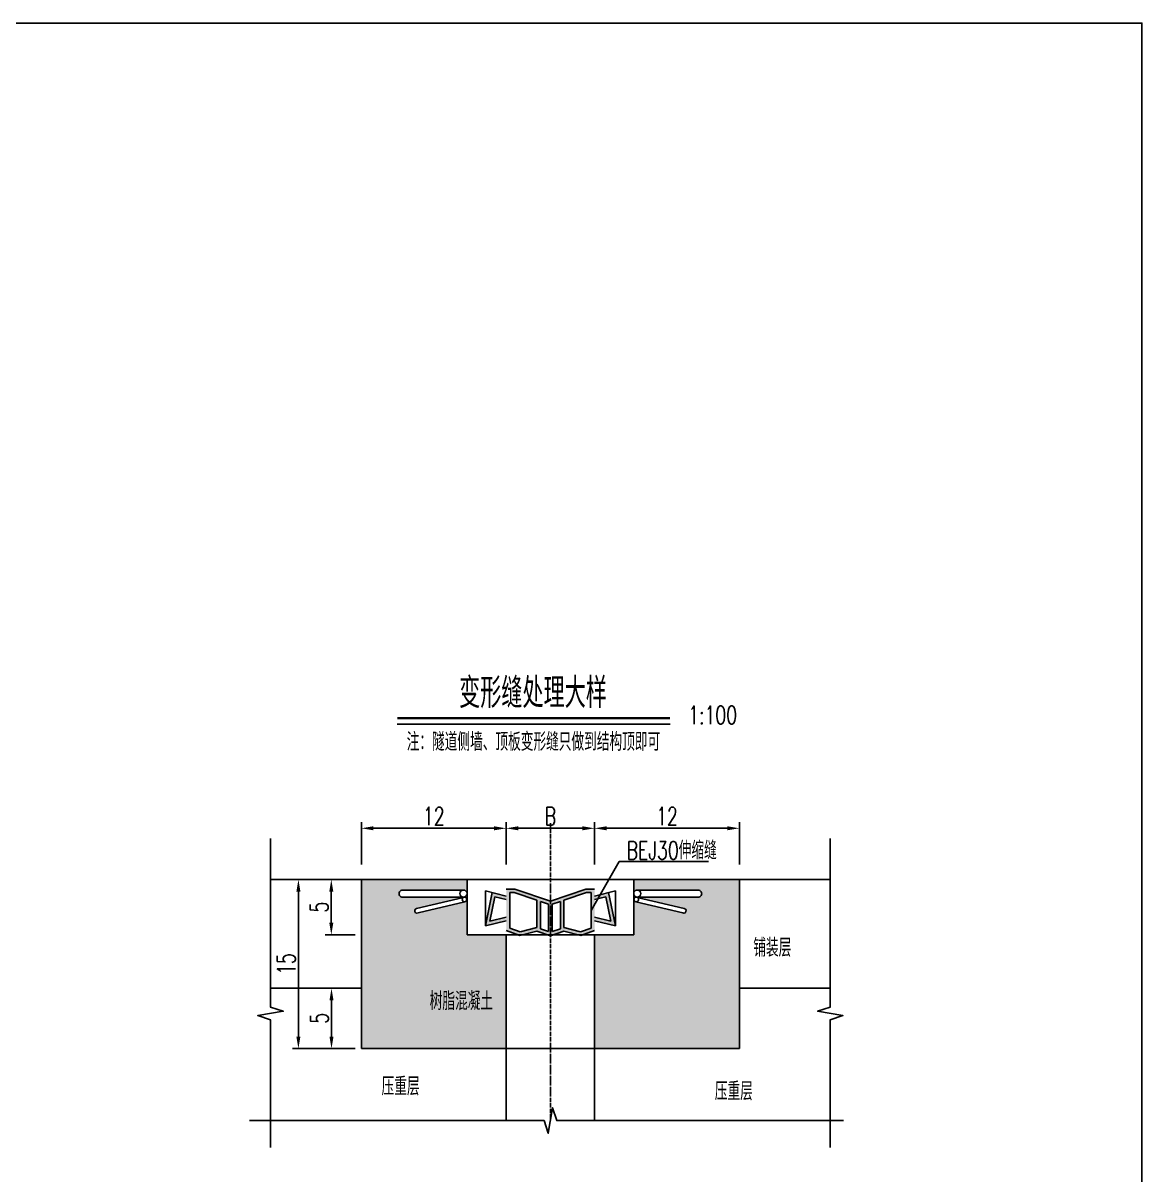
# Model space of a CAD drawing. Header units: millimetres. Extents: x 7719 to 273165, y -3008 to 2785.
# Drawn here: x 15067 to 16921, y -1101 to 807 of the extents above; entities that cross this region are included whole.
import ezdxf
from ezdxf.enums import TextEntityAlignment as Align

# ---------------------------------------------------------------- set-up
doc = ezdxf.new("R2010")
doc.units = ezdxf.units.MM
doc.header["$LTSCALE"] = 0.3
doc.header["$MEASUREMENT"] = 0
doc.linetypes.add('ACAD_ISO04W100', pattern=[30, 24, -3, 0, -3])
for name, color, linetype in [('中心线', 5, 'ACAD_ISO04W100'), ('填充', 8, 'Continuous'), ('文字', 7, 'Continuous'), ('次轮廓线', 7, 'Continuous'), ('轮廓线', 1, 'Continuous')]:
    doc.layers.add(name, color=color, linetype=linetype)
doc.styles.get("Standard").update_dxf_attribs({"font": 'simplex1.shx', "width": 0.7, "bigfont": 'hztxt.shx'})
doc.dimstyles.new('100', dxfattribs={"dimscale": 10, "dimtxt": 3, "dimasz": 2, "dimexe": 1, "dimexo": 1, "dimgap": 0.5, "dimtad": 1, "dimdec": 1, "dimdsep": 46, "dimtxsty": 'Standard', "dimcen": 0.5, "dimadec": 0, "dimazin": 0, "dimtfac": 1, "dimtdec": 1, "dimtofl": 0, "dimtmove": 2, "dimatfit": 3, "dimfxl": 0, "dimtolj": 1, "dimtzin": 0, "dimarcsym": 0})

# ---------------------------------------------------------------- blocks, each defined once
blk = doc.blocks.new('*D15')
at = {"color": 0, "lineweight": -2}
for p, q in [((15583.29356974137, -611.1737434992391), (15513.29356974137, -611.1737434992391)), ((15523.29356974137, -631.1737434992391), (15523.29356974137, -871.1737416745453)), ((15583.29356974137, -891.1737416745453), (15513.29356974137, -891.1737416745453))]:
    blk.add_line(p, q, dxfattribs=at)
at = {"color": 0}
for points in [[(15519.96023640804, -631.1737434992391), (15526.6269030747, -631.1737434992391), (15523.29356974137, -611.1737434992391)], [(15519.96023640804, -871.1737416745453), (15526.6269030747, -871.1737416745453), (15523.29356974137, -891.1737416745453)]]:
    blk.add_solid(points, dxfattribs=at)
at = {"color": 0, "insert": (15503.29356974137, -751.1737425868897), "char_height": 30, "attachment_point": 5, "rotation": 90}
blk.add_mtext('\\A1;15', dxfattribs=at)
blk = doc.blocks.new('*D19')
at = {"color": 0, "lineweight": -2}
for p, q in [((15637.83207414368, -611.1737416744872), (15567.83207414368, -611.1737416744871)), ((15577.83207414368, -631.1737416744871), (15577.83207414368, -682.7530787058348)), ((15617.57666678822, -702.7530787058349), (15567.83207414368, -702.7530787058348))]:
    blk.add_line(p, q, dxfattribs=at)
at = {"color": 0}
for points in [[(15574.49874081035, -631.1737416744871), (15581.16540747702, -631.1737416744871), (15577.83207414368, -611.1737416744871)], [(15574.49874081035, -682.7530787058348), (15581.16540747702, -682.7530787058348), (15577.83207414368, -702.7530787058348)]]:
    blk.add_solid(points, dxfattribs=at)
at = {"color": 0, "insert": (15557.83207414368, -656.9634101901585), "char_height": 30, "attachment_point": 5, "rotation": 90}
blk.add_mtext('\\A1;5', dxfattribs=at)
blk = doc.blocks.new('*D16')
at = {"color": 0, "lineweight": -2}
for p, q in [((15627.57666678828, -586.3021056076905), (15627.57666678828, -516.3021056076905)), ((15647.57666678828, -526.3021056076905), (15847.57666617966, -526.3021056076905)), ((15867.57666617966, -586.3021056076905), (15867.57666617966, -516.3021056076905))]:
    blk.add_line(p, q, dxfattribs=at)
at = {"color": 0}
for points in [[(15647.57666678828, -522.9687722743571), (15647.57666678828, -529.6354389410238), (15627.57666678828, -526.3021056076905)], [(15847.57666617966, -522.9687722743571), (15847.57666617966, -529.6354389410238), (15867.57666617966, -526.3021056076905)]]:
    blk.add_solid(points, dxfattribs=at)
at = {"color": 0, "insert": (15747.57666648397, -506.3021056076905), "char_height": 30, "attachment_point": 5}
blk.add_mtext('\\A1;12', dxfattribs=at)
blk = doc.blocks.new('*D17')
at = {"color": 0, "lineweight": -2}
for p, q in [((15867.57666617966, -586.3021056076905), (15867.57666617966, -516.3021056076905)), ((15887.57666617966, -526.3021056076905), (15993.88624608199, -526.3021056076905)), ((16013.88624608199, -586.3021056076905), (16013.88624608199, -516.3021056076905))]:
    blk.add_line(p, q, dxfattribs=at)
at = {"color": 0}
for points in [[(15887.57666617966, -522.9687722743571), (15887.57666617966, -529.6354389410238), (15867.57666617966, -526.3021056076905)], [(15993.88624608199, -522.9687722743571), (15993.88624608199, -529.6354389410238), (16013.88624608199, -526.3021056076905)]]:
    blk.add_solid(points, dxfattribs=at)
at = {"color": 0, "insert": (15940.73145613082, -506.3021056076905), "char_height": 30, "attachment_point": 5}
blk.add_mtext('\\A1;B', dxfattribs=at)
blk = doc.blocks.new('*D18')
at = {"color": 0, "lineweight": -2}
for p, q in [((16013.88624608199, -586.3021056076905), (16013.88624608199, -516.3021056076905)), ((16033.88624608199, -526.3021056076905), (16233.88625307436, -526.3021056076905)), ((16253.88625307436, -586.3021056076905), (16253.88625307436, -516.3021056076905))]:
    blk.add_line(p, q, dxfattribs=at)
at = {"color": 0}
for points in [[(16033.88624608199, -522.9687722743571), (16033.88624608199, -529.6354389410238), (16013.88624608199, -526.3021056076905)], [(16233.88625307436, -522.9687722743571), (16233.88625307436, -529.6354389410238), (16253.88625307436, -526.3021056076905)]]:
    blk.add_solid(points, dxfattribs=at)
at = {"color": 0, "insert": (16133.88624957817, -506.3021056076905), "char_height": 30, "attachment_point": 5}
blk.add_mtext('\\A1;12', dxfattribs=at)
blk = doc.blocks.new('*D20')
at = {"color": 0, "lineweight": -2}
for p, q in [((15617.57666678813, -791.1737416743708), (15568.12839006879, -791.1737416743707)), ((15578.12839006879, -811.1737416743707), (15578.12839006879, -871.1737416745453)), ((15617.57666678813, -891.1737416745455), (15568.12839006879, -891.1737416745453))]:
    blk.add_line(p, q, dxfattribs=at)
at = {"color": 0}
for points in [[(15574.79505673545, -811.1737416743707), (15581.46172340212, -811.1737416743707), (15578.12839006879, -791.1737416743707)], [(15574.79505673545, -871.1737416745453), (15581.46172340212, -871.1737416745453), (15578.12839006879, -891.1737416745453)]]:
    blk.add_solid(points, dxfattribs=at)
at = {"color": 0, "insert": (15558.12839006879, -841.1737416744555), "char_height": 30, "attachment_point": 5, "rotation": 90}
blk.add_mtext('\\A1;5', dxfattribs=at)

msp = doc.modelspace()

# ---------------------------------------------------------------- hatches: boundary and pattern name
at = {"layer": '填充'}
h = msp.add_hatch(dxfattribs=at)
h.set_pattern_fill('AR-CONC', color=256, scale=0.1, style=0)
h.set_pattern_definition([(49.99999999999999, (-258558.9696389939, 134890.1206923956), (18.2184668996004, -1.593908553890309), [1.905, -20.955]), (355, (-258558.9696389939, 134890.1206923956), (-3.524282597566699, 19.105664288218), [1.524, -16.764]), (100.451, (-258557.4514389939, 134889.9878673956), (14.69425016659592, 17.51166878202919), [1.619, -17.809]), (46.18420000000001, (-258558.9696389939, 134895.2006923956), (27.10790408921299, -4.204232793272715), [2.8575, -31.4325]), (96.6356, (-258556.7106489939, 134894.8503423956), (23.74042344662372, 24.74255558900492), [2.4285, -26.7135]), (351.1840000000001, (-258558.9696389939, 134895.2006923956), (23.74046058139339, 24.74251178605977), [2.286, -25.146]), (21, (-258556.4296389939, 134893.9306923956), (15.16148798353833, -10.22655185167625), [1.905, -20.955]), (326.0000000000001, (-258556.4296389939, 134893.9306923956), (6.180202834764708, 18.41879661223193), [1.524, -16.764]), (71.4514, (-258555.1661889939, 134893.0784823956), (21.34164907701245, 8.192285771605745), [1.619, -17.809]), (37.50000000000001, (-258558.9696389939, 134890.1206923956), (0.3088603250591817, 8.455503887315311), [0, -16.5608, 0, -17.018, 0, -16.8275]), (7.499999999999999, (-258558.9696389939, 134890.1206923956), (6.681966251030575, 10.01805748181195), [0, -9.7028, 0, -16.1798, 0, -6.413500000000001]), (327.5, (-258564.6338389939, 134890.1206923956), (13.55905951668714, -0.5728743992673458), [0, -6.350000000000001, 0, -19.812, 0, -26.289]), (317.5, (-258567.1738389939, 134890.1206923956), (14.81291813860181, 2.542649103333302), [0, -8.255, 0, -13.1572, 0, -18.669])])
h.paths.add_polyline_path([(16082.4517548613, -648.0067528671061, -0.3745423487430917), (16079.10466685049, -644.1653289036767, -0.5524009497240132), (16084.66217220303, -640.6699960945116), (16162.42102732855, -659.2494809610362, -1.144810630091839), (16159.92173753274, -666.517215351807)], flags=16)
h.paths.add_polyline_path([(15799.01115862166, -648.0067528671061), (15721.54117595022, -666.517215351807, -1.144810630074724), (15719.0418861547, -659.2494809609198), (15796.80074127993, -640.6699960945116, -0.5524009497240132), (15802.35824663247, -644.1653289036767, -0.3745423487430917)], flags=16)
h.paths.add_polyline_path([(15716.45574698646, -839.4684945928457), (15875.06685809758, -839.4684945928457), (15875.06685809758, -790.3018279261887), (15716.45574698646, -790.3018279261887)], flags=24)
edge = h.paths.add_edge_path()
edge.add_line((15867.57666617966, -891.1737416745455), (15867.57666678991, -702.7530787058349))
edge.add_line((15867.57666678991, -702.7530787058349), (15802.63886334592, -702.7530787058058))
edge.add_line((15802.63886334592, -702.7530787058058), (15802.63886334592, -634.9838527030952))
edge.add_arc((15796.78462745723, -634.4411575537221), 5.879336345676434, 266.2397292016154, 354.7037445680753, ccw=False)
edge.add_line((15796.39904879973, -640.3078367646958), (15696.33058567435, -640.3078367646958))
edge.add_arc((15695.94500701702, -634.4411575537038), 5.879336345683187, 88.28109252606549, 273.7602707966745, ccw=False)
edge.add_line((15696.12136414795, -628.5644668158784), (15796.60827032717, -628.5644668158784))
edge.add_arc((15796.78462745723, -634.4411575537232), 5.879336345676434, 5.296255431911391, 91.71890746542351, ccw=False)
edge.add_line((15802.63886334592, -633.8984624043514), (15802.63886334592, -611.1737416745164))
edge.add_line((15802.63886334592, -611.1737416745164), (15627.57666678822, -611.1737416745455))
edge.add_line((15627.57666678822, -611.1737416745455), (15627.57666678805, -891.1737416745455))
edge.add_line((15627.57666678805, -891.1737416745455), (15867.57666617966, -891.1737416745455))
edge = h.paths.add_edge_path()
edge.add_line((16013.88624608181, -702.7530787058348), (16013.88624608199, -891.1737416745455))
edge.add_line((16013.88624608199, -891.1737416745455), (16253.88624669456, -891.1737416745455))
edge.add_line((16253.88624669456, -891.1737416745455), (16253.88624669456, -611.1737416744581))
edge.add_line((16253.88624669456, -611.1737416744581), (16078.82405013692, -611.1737416744581))
edge.add_line((16078.82405013692, -611.1737416744581), (16078.82405013692, -633.8984624043514))
edge.add_arc((16084.67828602561, -634.4411575537232), 5.879336345676434, 88.28109253457649, 174.7037445680885, ccw=False)
edge.add_line((16084.85464315567, -628.5644668158784), (16185.34154933594, -628.5644668158784))
edge.add_arc((16185.51790646627, -634.4411575537217), 5.879336345683189, -93.76027079933942, 91.71890746808191, ccw=False)
edge.add_line((16185.13232780867, -640.3078367646958), (16085.06386468311, -640.3078367646958))
edge.add_arc((16084.67828602561, -634.4411575537221), 5.879336345676434, 185.2962554319246, 273.7602707983846, ccw=False)
edge.add_line((16078.82405013692, -634.9838527030952), (16078.82405013692, -702.7530787058349))
edge.add_line((16078.82405013692, -702.7530787058349), (16013.88624608181, -702.7530787058348))
h = msp.add_hatch(color=256, dxfattribs=at)
h.paths.add_polyline_path([(15940.73145674154, -646.8813632373058), (15881.91965516734, -627.1548774002295), (15867.57666678991, -627.1548774002295), (15867.57666678991, -695.7043985690398), (15890.31064312506, -704.0881487442821), (15918.44510708734, -696.6907210593054), (15940.73145674154, -704.5813099894149)])
h.paths.add_polyline_path([(15873.33725981935, -632.915470429667), (15880.97929822149, -632.9154704297252), (15918.44510708734, -645.482144603593), (15918.44510708734, -690.734332484164), (15890.60101579615, -698.0554121412861), (15873.33725981935, -691.6889492286427)], flags=16)
h.paths.add_polyline_path([(15924.20570011678, -647.4143461986969), (15937.8511602267, -651.9912672994251), (15937.8511602267, -697.4505322088662), (15924.20570011678, -692.6192916441069)], flags=16)
h = msp.add_hatch(color=256, dxfattribs=at)
h.paths.add_polyline_path([(15940.73145674142, -646.8813632372476), (15999.5432583155, -627.1548774002295), (16013.88624669305, -627.1548774002295), (16013.88624669305, -695.7043985690398), (15991.1522703579, -704.0881487442821), (15963.01780639562, -696.6907210593054), (15940.73145674142, -704.5813099894149)])
h.paths.add_polyline_path([(16008.1256536635, -632.9154704297252), (16000.48361526135, -632.9154704297252), (15963.01780639562, -645.4821446036512), (15963.01780639562, -690.734332484164), (15990.86189768681, -698.0554121412861), (16008.1256536635, -691.6889492286427)], flags=16)
h.paths.add_polyline_path([(15957.25721336607, -647.4143461986969), (15943.61175325614, -651.9912672994251), (15943.61175325614, -697.4505322088662), (15957.25721336607, -692.6192916441069)], flags=16)
for points in [[(15848.97214750802, -639.907496288215), (15867.57666678991, -644.4256347560731), (15867.57666678991, -638.4976040541951), (15844.55274336618, -632.9062059360149), (15833.05452664612, -687.8138006311201), (15867.57666678991, -679.4300414480094), (15867.57666678991, -673.5020107461314), (15840.56332896122, -680.0622447913338)], [(16032.49076597494, -639.907496288215), (16013.88624669305, -644.4256347560731), (16013.88624669305, -638.4976040541951), (16036.91017011677, -632.9062059360149), (16048.40838683684, -687.8138006311201), (16013.88624669305, -679.4300414480094), (16013.88624669305, -673.5020107461314), (16040.89958452162, -680.0622447913338)]]:
    msp.add_hatch(color=256, dxfattribs=at).paths.add_polyline_path(points)

# ---------------------------------------------------------------- linework, layer by layer
for p, q in [((15687.13032009242, -353.7493748421825), (16139.01597859041, -353.7493748421825)), ((16008.1256536635, -662.3022098291549), (16054.49632966625, -581.4803120401266)), ((16054.49632966625, -581.4803120401266), (16202.80968426487, -581.4803120401266)), ((15796.60827032555, -628.5644668158784), (15696.00190913022, -628.5644668158784)), ((15802.63886334592, -611.1737434992392), (15802.63886334592, -702.7530787058349)), ((15867.57666678991, -611.1737434992392), (16013.88624669305, -611.1737434992392)), ((15867.57666678991, -627.1548774002295), (15881.91965516734, -627.1548774002295)), ((15881.91965516734, -627.1548774002295), (15940.73145674142, -646.8813632372476)), ((15999.54325831561, -627.1548774002295), (15940.73145674142, -646.8813632372476)), ((16013.88624669305, -627.1548774002295), (15999.54325831561, -627.1548774002295)), ((16078.82405013692, -611.1737434992392), (16078.82405013692, -702.7530787058349)), ((16084.8546431573, -628.5644668158784), (16185.46100435274, -628.5644668158784)), ((15796.39904879961, -640.3078367646958), (15695.79268760417, -640.3078367646958)), ((15796.80074127969, -640.6699960945698), (15719.04188615429, -659.2494809610362)), ((15799.01115862207, -648.0067528669897), (15721.54117595028, -666.5172153517778)), ((15833.05452664612, -630.1138448710844), (15833.05452664612, -687.8138006310619)), ((15833.05452664612, -630.1138448710844), (15867.57666678991, -638.4976040541951)), ((15833.05452664612, -687.8138006310619), (15844.55274336618, -632.9062059360731)), ((15840.56332896122, -680.0622447913338), (15848.97214750791, -639.907496288215)), ((15848.97214750791, -639.907496288215), (15867.57666678979, -644.4256347560731)), ((15850.15346178863, -634.2663497252215), (15850.19103569813, -634.0869225113129)), ((15873.33725981935, -632.9154704297252), (15873.33725981935, -691.6889492285845)), ((15873.33725981935, -632.915470429667), (15880.97929822149, -632.9154704297252)), ((15880.97929822149, -632.9154704297252), (15918.44510708734, -645.4821446036512)), ((15918.44510708734, -690.734332484164), (15918.44510708734, -645.4821446036512)), ((15924.20570011678, -692.6192916441069), (15924.20570011678, -647.4143461986969)), ((15924.20570011678, -647.4143461986969), (15937.8511602267, -651.9912672994251)), ((15957.25721336607, -647.4143461986969), (15943.61175325614, -651.9912672994251)), ((15957.25721336607, -692.6192916441069), (15957.25721336607, -647.4143461986969)), ((16000.48361526135, -632.9154704297252), (15963.01780639562, -645.4821446036512)), ((15963.01780639562, -690.734332484164), (15963.01780639562, -645.4821446036512)), ((16008.1256536635, -632.915470429667), (16000.48361526135, -632.9154704297252)), ((16008.1256536635, -632.9154704297252), (16008.1256536635, -691.6889492285845)), ((16048.40838683684, -630.1138448710844), (16013.88624669305, -638.4976040541951)), ((16032.49076597494, -639.907496288215), (16013.88624669305, -644.4256347560731)), ((16031.30945169421, -634.2663497252215), (16031.27187778483, -634.0869225113129)), ((16040.89958452162, -680.0622447913338), (16032.49076597494, -639.907496288215)), ((16048.40838683684, -687.8138006310619), (16036.91017011677, -632.9062059360731)), ((16048.40838683684, -630.1138448710844), (16048.40838683684, -687.8138006310619)), ((16082.45175486089, -648.0067528669897), (16159.92173753268, -666.5172153517778)), ((16084.66217220327, -640.6699960945698), (16162.42102732855, -659.2494809610362)), ((16085.06386468335, -640.3078367646958), (16185.67022587868, -640.3078367646958)), ((15937.8511602267, -651.9912672994251), (15937.8511602267, -697.4505322088662)), ((15943.61175325614, -651.9912672994251), (15943.61175325614, -697.4505322088662)), ((15833.05452664612, -687.8138006310619), (15867.57666678991, -679.4300414480094)), ((15840.56332896122, -680.0622447913338), (15867.57666678991, -673.5020107460732)), ((16040.89958452162, -680.0622447913338), (16013.88624669305, -673.5020107460732)), ((16048.40838683684, -687.8138006310619), (16013.88624669305, -679.4300414480094)), ((15802.63886334592, -702.7530787058349), (15867.57666678991, -702.7530787058349)), ((15867.57666678991, -695.7043985690398), (15890.31064312506, -704.0881487442821)), ((16078.82405013692, -702.7530787058349), (15867.57666678991, -702.7530787058349)), ((15873.33725981935, -691.6889492285845), (15890.60101579615, -698.0554121412861)), ((15890.31064312506, -704.0881487442821), (15918.44510708734, -696.6907210593054)), ((15890.60101579615, -698.0554121412861), (15918.44510708734, -690.734332484164)), ((15918.44510708734, -696.6907210593054), (15940.73145674142, -704.5813099894149)), ((15924.20570011678, -692.6192916441069), (15937.8511602267, -697.4505322088662)), ((15963.01780639562, -696.6907210593054), (15940.73145674142, -704.5813099894149)), ((15957.25721336607, -692.6192916441069), (15943.61175325614, -697.4505322088662)), ((15990.86189768669, -698.0554121412861), (15963.01780639562, -690.734332484164)), ((15991.1522703579, -704.0881487442821), (15963.01780639562, -696.6907210593054)), ((16008.1256536635, -691.6889492285845), (15990.86189768669, -698.0554121412861)), ((16013.88624669305, -695.7043985690398), (15991.1522703579, -704.0881487442821))]:
    msp.add_line(p, q)
msp.add_lwpolyline([(16920.79006516487, -3008.448420465167), (7719.075198005987, -3008.448420465167), (7719.075198005987, 807.4398386187022), (16920.79006516487, 807.4398386187022)], close=True)
at = {"const_width": 4}
msp.add_lwpolyline([(15687.13032009242, -343.7493748421825), (16139.01597859041, -343.7493748421825)], dxfattribs=at)
for points in [[(15477.07247741552, -543.3865705422431), (15477.07247741552, -822.4698858164193), (15498.13752487374, -829.4772944373981), (15456.00742995724, -836.4624771954414), (15477.07247741552, -843.4698858164202), (15477.07247741552, -1055.138470111524)], [(16404.39044244689, -543.3865705422431), (16404.39044244689, -822.4698858164193), (16383.32539498866, -829.4772944373981), (16425.45548990517, -836.4624771954414), (16404.39044244689, -843.4698858164202), (16404.39044244689, -1055.138470111524)], [(16426.26277081642, -1010.331840476603), (15951.2314599312, -1010.331840476603), (15944.22405131022, -989.2667930183816), (15937.23886855218, -1031.396887934883), (15930.2314599312, -1010.331840476603), (15442.41285356767, -1010.331840476603)]]:
    msp.add_lwpolyline(points)
for centre, radius in [((15796.78462745723, -634.4411575537233), 5.879336345676434), ((16084.67828602561, -634.4411575537233), 5.879336345676434), ((15798.48031809655, -644.1653289036767), 3.877928535929971), ((16082.98259538641, -644.1653289036767), 3.877928535929971)]:
    msp.add_circle(centre, radius)
for centre, radius, start, end in [((15695.94500701673, -634.4411575537233), 5.879336345676434, 88.28109252031567, 273.7602708050626), ((16185.51790646623, -634.4411575537233), 5.879336345676434, 266.2397291949374, 91.71890747968432), ((15719.79859021442, -663.0528648090258), 3.877928535929971, 101.252376150903, 296.7026258092192), ((16161.66432326854, -663.0528648090258), 3.877928535929971, 243.2973741907809, 78.74762384909695)]:
    msp.add_arc(centre, radius, start, end)
at = {"layer": '中心线'}
msp.add_line((15940.7314599312, -517.5513483771865), (15940.7314599312, -1010.331840476632), dxfattribs=at)
at = {"layer": '次轮廓线'}
for p, q in [((15627.57666678828, -611.1737434992392), (15627.57666678805, -891.1737416745455)), ((16253.88624669456, -891.1737416745455), (16253.88624669456, -611.1737434992392)), ((15627.57666678805, -891.1737416745455), (16013.88624608199, -891.1737416745455)), ((16253.88625307436, -891.1737416745455), (16013.88624608199, -891.1737416745455))]:
    msp.add_line(p, q, dxfattribs=at)
at = {"layer": '轮廓线'}
for p, q in [((15477.07247741552, -611.1737416745455), (15894.73145993132, -611.1737416744872)), ((15986.73145993143, -611.1737416744872), (16404.39044244689, -611.1737416744286)), ((15867.57666617947, -702.7530787058349), (15867.57666617978, -1010.331840476691)), ((16013.8862460818, -702.753078705835), (16013.8862460821, -1010.331840476691)), ((15477.07247741552, -791.1737416743708), (15627.57666678805, -791.1737416743708)), ((16253.88624669468, -791.1737416745455), (16404.39044244689, -791.173741674486))]:
    msp.add_line(p, q, dxfattribs=at)

# ---------------------------------------------------------------- texts
at = {"layer": '文字', "color": 7, "width": 0.7}
msp.add_text('变形缝处理大样', height=50, dxfattribs=at).set_placement((15911.95061920572, -299.3703389584612), align=Align.MIDDLE)
at = {"layer": '文字', "width": 0.7}
for s, p in [('1:100', (16169.01597859041, -353.7493748421825)), ('注：隧道侧墙、顶板变形缝只做到结构顶即可', (15702.6709783169, -398.086927898396)), ('BEJ30伸缩缝', (16066.95704883578, -577.9173722183768)), ('铺装层', (16276.91045986077, -739.0149358479248)), ('树脂混凝土', (15740.80168689471, -827.5240501484077)), ('压重层', (15661.15350604426, -968.7510137222416)), ('压重层', (16213.14254490515, -976.83744246696))]:
    msp.add_text(s, height=30, dxfattribs=at).set_placement(p)

# ---------------------------------------------------------------- dimensions: what is measured, and where the dimension line sits
for base, p1, p2, text, picture, middle in [((15867.57666617966, -526.3021056076905), (15627.57666678828, -611.1737434992392), (15867.57666617966, -611.1737434992392), '12', '*D16', (15747.57666648397, -506.3021056076905)), ((16013.88624608199, -526.3021056076905), (15867.57666617966, -611.1737434992392), (16013.88624608199, -611.1737434992392), 'B', '*D17', (15940.73145613082, -506.3021056076905)), ((16253.88625307436, -526.3021056076905), (16013.88624608199, -611.1737434992392), (16253.88625307436, -611.1737416744581), '12', '*D18', (16133.88624957817, -506.3021056076905))]:
    dim = msp.add_linear_dim(base=base, p1=p1, p2=p2, text=text, dimstyle='100')
    dim.commit()
    dim.dimension.update_dxf_attribs({"geometry": picture, "text_midpoint": middle})
for base, p1, p2, text, picture, middle in [((15523.29356974137, -891.1737416745453), (15635.39139778571, -611.1737434992392), (15635.39139778548, -891.1737416745455), '15', '*D15', (15503.29356974137, -751.1737425868897)), ((15577.83207414368, -702.7530787058348), (15802.63886334592, -611.1737416744872), (15627.57666678822, -702.7530787058349), '5', '*D19', (15557.83207414368, -656.9634101901585)), ((15578.12839006879, -891.1737416745453), (15627.57666678813, -791.1737416743708), (15627.57666678813, -891.1737416745455), '5', '*D20', (15558.12839006879, -841.1737416744555))]:
    dim = msp.add_linear_dim(base=base, p1=p1, p2=p2, angle=90, text=text, dimstyle='100')
    dim.commit()
    dim.dimension.update_dxf_attribs({"geometry": picture, "text_midpoint": middle})

doc.saveas('drawing.dxf')
